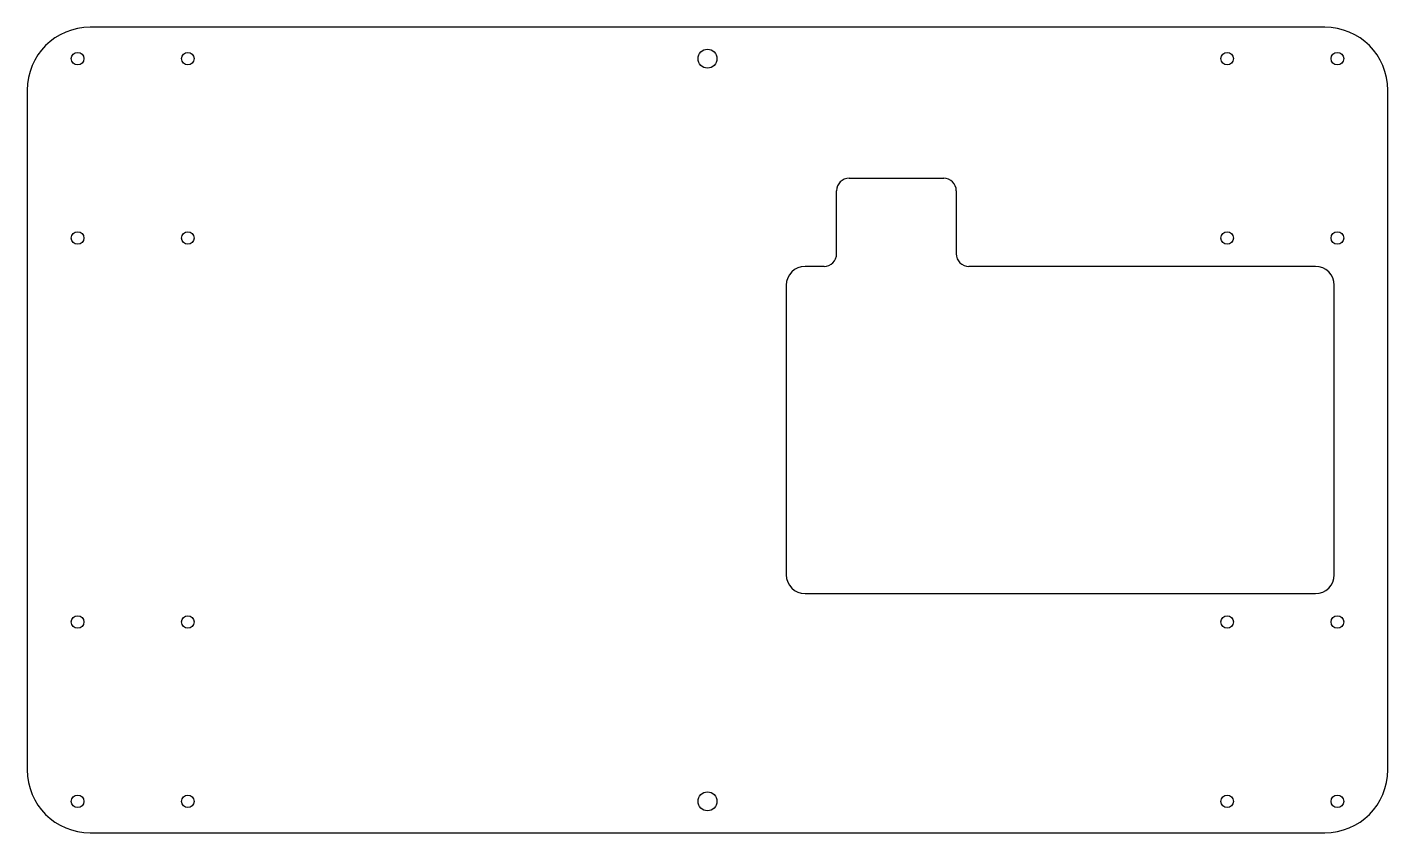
# Model space of a CAD drawing. Extents: x -1 to 215, y -115 to 13.
import ezdxf

# ---------------------------------------------------------------- set-up
doc = ezdxf.new("R2010")
doc.units = 0
doc.layers.get('0').update_dxf_attribs({"linetype": 'continuous'})

# ---------------------------------------------------------------- blocks, each defined once
blk = doc.blocks.new('SHAPE2DVIEW001')
at = {"color": 0}
for p, q in [((205, 13), (9, 13)), ((-1, 3), (-1, -105)), ((215, -105), (215, 3)), ((129.5, -11), (144.5, -11)), ((127.5, -23), (127.5, -13)), ((146.5, -13), (146.5, -23)), ((124.5, -25), (122.5, -25)), ((125.5, -25), (124.5, -25)), ((149.5, -25), (148.5, -25)), ((203.5, -25), (149.5, -25)), ((119.5, -28), (119.5, -74)), ((206.5, -74), (206.5, -28)), ((122.5, -77), (203.5, -77)), ((9, -115), (205, -115))]:
    blk.add_line(p, q, dxfattribs=at)
for centre, radius in [((7, 8), 1), ((24.5, 8), 1), ((107, 8), 1.5), ((189.5, 8), 1), ((207, 8), 1), ((7, -20.5), 1), ((24.5, -20.5), 1), ((189.5, -20.5), 1), ((207, -20.5), 1), ((7, -81.5), 1), ((24.5, -81.5), 1), ((189.5, -81.5), 1), ((207, -81.5), 1), ((7, -110), 1), ((24.5, -110), 1), ((107, -110), 1.5), ((189.5, -110), 1), ((207, -110), 1)]:
    blk.add_circle(centre, radius, dxfattribs=at)
for centre, radius, start, end in [((9, 3), 10, 90, 180), ((205, 3), 10, 0, 90), ((129.5, -13), 2, 90, 180), ((144.5, -13), 2, 0, 90), ((125.5, -23), 2, -90, 0), ((148.5, -23), 2, 180, -90), ((122.5, -28), 3, 90, 180), ((203.5, -28), 3, 0, 90), ((122.5, -74), 3, 180, -90), ((203.5, -74), 3, -90, 0), ((9, -105), 10, 180, -90), ((205, -105), 10, -90, 0)]:
    blk.add_arc(centre, radius, start, end, dxfattribs=at)

msp = doc.modelspace()

# ---------------------------------------------------------------- block references
msp.add_blockref('SHAPE2DVIEW001', (0, 0))

doc.saveas('drawing.dxf')
